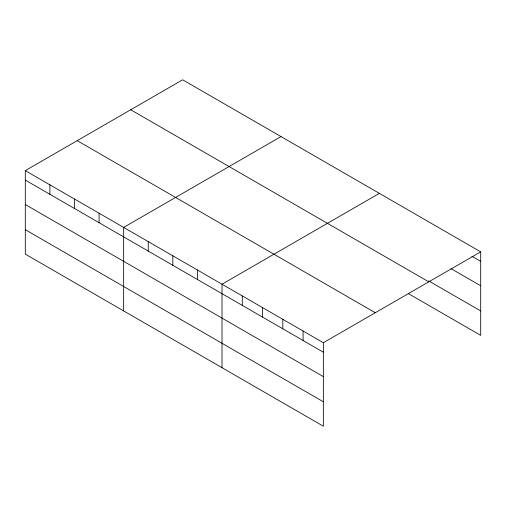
<?xml version="1.0" encoding="UTF-8"?>
<svg xmlns="http://www.w3.org/2000/svg" width="506" height="506" viewBox="0 0 506 506"><rect width="100%" height="100%" fill="white"/><g stroke="black" fill="none" stroke-linecap="round" stroke-linejoin="round"><path stroke-width="0.76" d="M323.353 376.622L323.353 342.714L25.3 170.63L25.3 254.132L323.353 426.21L323.353 376.622L25.3 204.538M408.412 293.632L480.7 335.37L480.7 251.868L182.647 79.79L25.3 170.63M281.001 136.576L123.66 227.415L123.66 310.918M379.361 193.362L222.014 284.208L222.014 367.704M323.353 342.714L480.7 251.868M471.915 256.283L480.7 261.349M450.972 268.616L480.7 285.776M428.677 280.906L480.7 310.943M130.719 109.764L428.778 281.848M77.222 140.655L375.281 312.733M25.3 180.111L323.353 352.195M25.3 229.705L323.353 401.783M303.088 331.013L303.088 340.494M282.816 319.311L282.816 328.792M262.551 307.61L262.551 317.091M242.285 295.909L242.285 305.39M197.429 270.008L197.429 279.489M172.837 255.808L172.837 265.296M148.245 241.615L148.245 251.096M99.068 213.222L99.068 222.703M74.477 199.022L74.477 208.504M49.892 184.829L49.892 194.31"/></g></svg>
